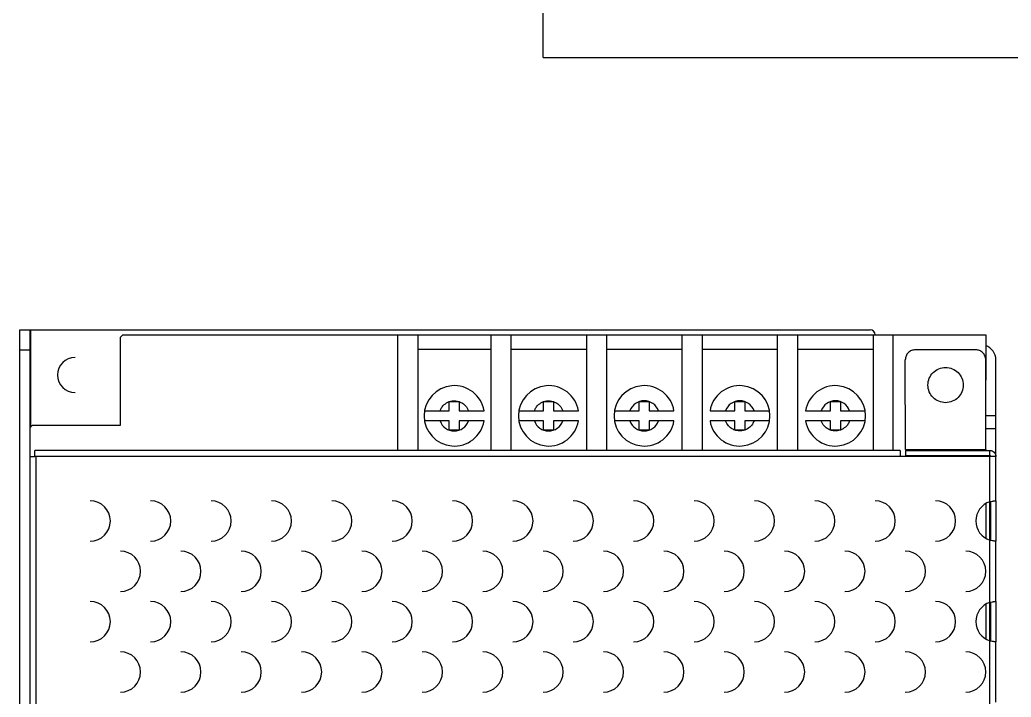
# Model space of a CAD drawing. Header units: millimetres. Extents: x -876 to 1110, y -521 to 521.
# Drawn here: x 503.5 to 602, y 251.5 to 318.7 of the extents above; entities that cross this region are included whole.
import ezdxf

# ---------------------------------------------------------------- set-up
doc = ezdxf.new("R2010")
doc.units = ezdxf.units.MM

msp = doc.modelspace()

# ---------------------------------------------------------------- linework, layer by layer
at = {"color": 7, "linetype": 'Continuous', "lineweight": 25}
for p, q in [((555.478, 314.998), (555.478, 337.498)), ((555.478, 314.998), (655.478, 314.998)), ((503.478, 189.473), (503.478, 287.973)), ((503.478, 287.973), (587.978, 287.973)), ((504.478, 287.973), (504.478, 202.473)), ((504.578, 278.323), (504.578, 287.973)), ((513.728, 287.473), (513.478, 287.223)), ((513.478, 278.473), (513.478, 287.223)), ((513.728, 287.473), (599.478, 287.473)), ((541.028, 275.973), (541.028, 287.473)), ((543.028, 287.473), (543.028, 275.973)), ((550.278, 287.473), (550.278, 275.973)), ((552.278, 287.473), (552.278, 275.973)), ((559.778, 287.473), (559.778, 275.973)), ((561.778, 287.473), (561.778, 275.973)), ((569.278, 287.473), (569.278, 275.973)), ((571.278, 287.473), (571.278, 275.973)), ((578.778, 275.973), (578.778, 287.473)), ((580.778, 287.473), (580.778, 275.973)), ((588.278, 287.473), (588.278, 275.973)), ((590.278, 275.973), (590.278, 287.473)), ((599.478, 287.473), (599.478, 282.975)), ((503.478, 285.973), (504.478, 285.973)), ((550.278, 286.013), (543.028, 286.013)), ((559.778, 286.013), (552.278, 286.013)), ((569.278, 286.013), (561.778, 286.013)), ((578.778, 286.013), (571.278, 286.013)), ((588.278, 286.013), (580.778, 286.013)), ((598.476, 285.973), (592.476, 285.973)), ((591.486, 276.073), (591.476, 284.972)), ((599.486, 276.073), (599.476, 284.974)), ((600.478, 275.375), (600.478, 284.973)), ((546.153, 279.913), (546.153, 280.827)), ((546.153, 280.827), (547.153, 280.827)), ((547.153, 280.827), (547.153, 279.913)), ((555.528, 279.913), (555.528, 280.827)), ((555.528, 280.827), (556.528, 280.827)), ((556.528, 280.827), (556.528, 279.913)), ((565.028, 279.913), (565.028, 280.827)), ((565.028, 280.827), (566.028, 280.827)), ((566.028, 280.827), (566.028, 279.913)), ((574.528, 279.913), (574.528, 280.827)), ((574.528, 280.827), (575.528, 280.827)), ((575.528, 280.827), (575.528, 279.913)), ((584.028, 279.913), (584.028, 280.827)), ((584.028, 280.827), (585.028, 280.827)), ((585.028, 280.827), (585.028, 279.913)), ((545.239, 279.913), (546.153, 279.913)), ((547.153, 279.913), (548.067, 279.913)), ((554.614, 279.913), (555.528, 279.913)), ((556.528, 279.913), (557.442, 279.913)), ((564.114, 279.913), (565.028, 279.913)), ((566.028, 279.913), (566.942, 279.913)), ((573.614, 279.913), (574.528, 279.913)), ((575.528, 279.913), (576.442, 279.913)), ((583.114, 279.913), (584.028, 279.913)), ((585.028, 279.913), (585.942, 279.913)), ((546.153, 278.913), (545.239, 278.913)), ((546.153, 277.999), (546.153, 278.913)), ((547.153, 278.913), (547.153, 277.999)), ((548.067, 278.913), (547.153, 278.913)), ((555.528, 278.913), (554.614, 278.913)), ((555.528, 277.999), (555.528, 278.913)), ((556.528, 278.913), (556.528, 277.999)), ((557.442, 278.913), (556.528, 278.913)), ((565.028, 278.913), (564.114, 278.913)), ((565.028, 277.999), (565.028, 278.913)), ((566.028, 278.913), (566.028, 277.999)), ((566.942, 278.913), (566.028, 278.913)), ((574.528, 278.913), (573.614, 278.913)), ((574.528, 277.999), (574.528, 278.913)), ((576.442, 278.913), (575.528, 278.913)), ((575.528, 278.913), (575.528, 277.999)), ((584.028, 278.913), (583.114, 278.913)), ((584.028, 277.999), (584.028, 278.913)), ((585.942, 278.913), (585.028, 278.913)), ((585.028, 278.913), (585.028, 277.999)), ((599.482, 279.456), (600.478, 279.456)), ((504.728, 278.473), (504.478, 278.223)), ((504.728, 278.473), (513.478, 278.473)), ((547.153, 277.999), (546.153, 277.999)), ((556.528, 277.999), (555.528, 277.999)), ((566.028, 277.999), (565.028, 277.999)), ((575.528, 277.999), (574.528, 277.999)), ((585.028, 277.999), (584.028, 277.999)), ((600.478, 278.113), (599.483, 278.113)), ((590.978, 275.973), (504.978, 275.973)), ((591.486, 276.073), (599.486, 276.073)), ((591.486, 275.973), (599.878, 275.973)), ((591.486, 275.973), (591.486, 275.473)), ((599.478, 276.073), (599.478, 275.977)), ((599.878, 275.473), (599.878, 275.973)), ((599.878, 275.373), (504.978, 275.373)), ((505.078, 275.373), (505.078, 202.473)), ((591.486, 275.473), (599.878, 275.473)), ((599.478, 275.473), (599.478, 275.373)), ((599.878, 199.473), (599.878, 275.373)), ((600.478, 270.973), (600.478, 275.373)), ((599.478, 270.705), (599.478, 267.241)), ((600.478, 260.973), (600.478, 266.973)), ((599.478, 260.705), (599.478, 257.241)), ((600.478, 250.973), (600.478, 256.973))]:
    msp.add_line(p, q, dxfattribs=at)
for centre, radius, start, end in [((587.978, 287.473), 0.5, 360, 90), ((598.978, 284.973), 1.5, 0, 70.52878), ((508.978, 283.473), 1.75, 90, 270), ((546.653, 279.413), 3, 9.59407, 350.40593), ((556.028, 279.413), 3, 9.59407, 350.40593), ((565.528, 279.413), 3, 9.59407, 350.40593), ((575.028, 279.413), 3, 189.59407, 170.40593), ((584.528, 279.413), 3, 189.59407, 170.40593), ((565.528, 279.413), 1.5, 19.47122, 160.52878), ((575.028, 279.413), 1.5, 19.47122, 160.52878), ((584.528, 279.413), 1.5, 19.47122, 160.52878), ((546.653, 279.413), 1.5, 199.47122, 340.52878), ((556.028, 279.413), 1.5, 199.47122, 340.52878), ((565.528, 279.413), 1.5, 199.47122, 340.52878), ((510.478, 268.973), 2, 270, 90), ((516.478, 268.973), 2, 270, 90), ((522.478, 268.973), 2, 270, 90), ((528.478, 268.973), 2, 270, 90), ((534.478, 268.973), 2, 270, 90), ((540.478, 268.973), 2, 270, 90), ((546.478, 268.973), 2, 270, 90), ((552.478, 268.973), 2, 270, 90), ((558.478, 268.973), 2, 270, 90), ((564.478, 268.973), 2, 270, 90), ((570.478, 268.973), 2, 270, 90), ((576.478, 268.973), 2, 270, 90), ((582.478, 268.973), 2, 270, 90), ((588.478, 268.973), 2, 270, 90), ((594.478, 268.973), 2, 270, 90), ((600.478, 268.973), 2, 107.4576, 252.5424), ((513.478, 263.973), 2, 270, 90), ((519.478, 263.973), 2, 270, 90), ((525.478, 263.973), 2, 270, 90), ((531.478, 263.973), 2, 270, 90), ((537.478, 263.973), 2, 270, 90), ((543.478, 263.973), 2, 270, 90), ((549.478, 263.973), 2, 270, 90), ((555.478, 263.973), 2, 270, 90), ((561.478, 263.973), 2, 270, 90), ((567.478, 263.973), 2, 270, 90), ((573.478, 263.973), 2, 270, 90), ((579.478, 263.973), 2, 270, 90), ((585.478, 263.973), 2, 270, 90), ((591.478, 263.973), 2, 270, 90), ((597.478, 263.973), 2, 270, 90), ((510.478, 258.973), 2, 270, 90), ((516.478, 258.973), 2, 270, 90), ((522.478, 258.973), 2, 270, 90), ((528.478, 258.973), 2, 270, 90), ((534.478, 258.973), 2, 270, 90), ((540.478, 258.973), 2, 270, 90), ((546.478, 258.973), 2, 270, 90), ((552.478, 258.973), 2, 270, 90), ((558.478, 258.973), 2, 270, 90), ((564.478, 258.973), 2, 270, 90), ((570.478, 258.973), 2, 270, 90), ((576.478, 258.973), 2, 270, 90), ((582.478, 258.973), 2, 270, 90), ((588.478, 258.973), 2, 270, 90), ((594.478, 258.973), 2, 270, 90), ((600.478, 258.973), 2, 107.4576, 252.5424), ((513.478, 253.973), 2, 270, 90), ((519.478, 253.973), 2, 270, 90), ((525.478, 253.973), 2, 270, 90), ((531.478, 253.973), 2, 270, 90), ((537.478, 253.973), 2, 270, 90), ((543.478, 253.973), 2, 270, 90), ((549.478, 253.973), 2, 270, 90), ((555.478, 253.973), 2, 270, 90), ((561.478, 253.973), 2, 270, 90), ((567.478, 253.973), 2, 270, 90), ((573.478, 253.973), 2, 270, 90), ((579.478, 253.973), 2, 270, 90), ((585.478, 253.973), 2, 270, 90), ((591.478, 253.973), 2, 270, 90), ((597.478, 253.973), 2, 270, 90)]:
    msp.add_arc(centre, radius, start, end, dxfattribs=at)
for points in [[(592.476, 285.973), (592.344, 285.958), (592.082, 285.928), (591.751, 285.696), (591.52, 285.365), (591.49, 285.103), (591.476, 284.972)], [(599.476, 284.974), (599.46, 285.105), (599.43, 285.367), (599.199, 285.697), (598.868, 285.928), (598.606, 285.958), (598.476, 285.973)], [(595.477, 280.723), (595.248, 280.749), (594.79, 280.802), (594.208, 281.207), (593.819, 281.786), (593.682, 282.474), (593.819, 283.161), (594.208, 283.74), (594.791, 284.144), (595.249, 284.197), (595.478, 284.223)], [(595.479, 284.223), (595.708, 284.196), (596.166, 284.144), (596.748, 283.739), (597.137, 283.16), (597.273, 282.472), (597.136, 281.785), (596.747, 281.206), (596.165, 280.802), (595.707, 280.749), (595.478, 280.723)], [(504.978, 275.373), (504.978, 275.452), (504.978, 275.609), (504.978, 275.807), (504.978, 275.946), (504.978, 275.964), (504.978, 275.973)], [(590.978, 275.973), (590.978, 275.964), (590.978, 275.946), (590.978, 275.807), (590.978, 275.609), (590.978, 275.452), (590.978, 275.373)], [(599.878, 275.973), (599.956, 275.964), (600.114, 275.946), (600.312, 275.807), (600.451, 275.609), (600.469, 275.452), (600.478, 275.373)], [(504.478, 275.373), (504.485, 275.373), (504.499, 275.373), (504.611, 275.373), (504.774, 275.373), (504.91, 275.373), (504.979, 275.373)], [(599.878, 275.473), (599.891, 275.471), (599.917, 275.468), (599.95, 275.445), (599.973, 275.412), (599.976, 275.386), (599.978, 275.373)], [(600.478, 275.373), (600.469, 275.373), (600.451, 275.373), (600.312, 275.373), (600.114, 275.373), (599.956, 275.373), (599.878, 275.373)]]:
    msp.add_open_spline(points, degree=3, dxfattribs=at)
for points, knots in [([(545.239, 279.913), (545.288, 280.026), (545.389, 280.255), (545.685, 280.599), (545.976, 280.741), (546.153, 280.827)], [0, 0, 0, 0, 0.277501, 0.561928, 1, 1, 1, 1]), ([(546.153, 280.827), (546.34, 280.873), (546.675, 280.956), (547.007, 280.866), (547.153, 280.827)], [0, 0, 0, 0, 0.56, 1, 1, 1, 1]), ([(547.153, 280.827), (547.266, 280.777), (547.495, 280.677), (547.839, 280.381), (547.981, 280.09), (548.067, 279.913)], [0, 0, 0, 0, 0.277501, 0.561928, 1, 1, 1, 1]), ([(554.614, 279.913), (554.663, 280.026), (554.764, 280.255), (555.06, 280.599), (555.351, 280.741), (555.528, 280.827)], [0, 0, 0, 0, 0.277501, 0.561928, 1, 1, 1, 1]), ([(555.528, 280.827), (555.715, 280.873), (556.05, 280.956), (556.382, 280.866), (556.528, 280.827)], [0, 0, 0, 0, 0.56, 1, 1, 1, 1]), ([(556.528, 280.827), (556.641, 280.777), (556.87, 280.677), (557.214, 280.381), (557.356, 280.09), (557.442, 279.913)], [0, 0, 0, 0, 0.277501, 0.561928, 1, 1, 1, 1]), ([(543.695, 279.913), (543.7, 279.913), (543.712, 279.913), (543.806, 279.913), (543.95, 279.913), (544.209, 279.913), (544.639, 279.913), (545.039, 279.913), (545.239, 279.913)], [0, 0, 0, 0, 0.125308, 0.250578, 0.375718, 0.500897, 0.749933, 1, 1, 1, 1]), ([(548.067, 279.913), (548.267, 279.913), (548.665, 279.913), (549.095, 279.913), (549.355, 279.913), (549.499, 279.913), (549.594, 279.913), (549.605, 279.913), (549.611, 279.913)], [0, 0, 0, 0, 0.249377, 0.498456, 0.623895, 0.748836, 0.874513, 1, 1, 1, 1]), ([(553.07, 279.913), (553.075, 279.913), (553.087, 279.913), (553.181, 279.913), (553.325, 279.913), (553.584, 279.913), (554.014, 279.913), (554.414, 279.913), (554.614, 279.913)], [0, 0, 0, 0, 0.125308, 0.250578, 0.375718, 0.500897, 0.749933, 1, 1, 1, 1]), ([(557.442, 279.913), (557.642, 279.913), (558.04, 279.913), (558.47, 279.913), (558.73, 279.913), (558.874, 279.913), (558.969, 279.913), (558.98, 279.913), (558.986, 279.913)], [0, 0, 0, 0, 0.249377, 0.498456, 0.623895, 0.748836, 0.874513, 1, 1, 1, 1]), ([(562.57, 279.913), (562.577, 279.913), (562.59, 279.913), (562.72, 279.912), (563.007, 279.913), (563.514, 279.913), (563.914, 279.913), (564.114, 279.913)], [0, 0, 0, 0, 0.134738, 0.263131, 0.500334, 0.74965, 1, 1, 1, 1]), ([(566.942, 279.913), (567.141, 279.913), (567.54, 279.913), (567.967, 279.913), (568.228, 279.913), (568.373, 279.913), (568.468, 279.913), (568.48, 279.913), (568.486, 279.913)], [0, 0, 0, 0, 0.249392, 0.498483, 0.619255, 0.748847, 0.872803, 1, 1, 1, 1]), ([(572.07, 279.913), (572.077, 279.913), (572.09, 279.913), (572.22, 279.912), (572.507, 279.913), (573.014, 279.913), (573.414, 279.913), (573.614, 279.913)], [0, 0, 0, 0, 0.134738, 0.263131, 0.500334, 0.74965, 1, 1, 1, 1]), ([(576.442, 279.913), (576.641, 279.913), (577.04, 279.913), (577.467, 279.913), (577.728, 279.913), (577.873, 279.913), (577.968, 279.913), (577.98, 279.913), (577.986, 279.913)], [0, 0, 0, 0, 0.249392, 0.498483, 0.619255, 0.748847, 0.872803, 1, 1, 1, 1]), ([(581.57, 279.913), (581.577, 279.913), (581.59, 279.913), (581.72, 279.912), (582.007, 279.913), (582.514, 279.913), (582.914, 279.913), (583.114, 279.913)], [0, 0, 0, 0, 0.134738, 0.263131, 0.500334, 0.74965, 1, 1, 1, 1]), ([(585.942, 279.913), (586.141, 279.913), (586.54, 279.913), (586.967, 279.913), (587.228, 279.913), (587.373, 279.913), (587.468, 279.913), (587.48, 279.913), (587.486, 279.913)], [0, 0, 0, 0, 0.249392, 0.498483, 0.619255, 0.748847, 0.872803, 1, 1, 1, 1]), ([(545.239, 278.913), (545.039, 278.913), (544.64, 278.913), (544.213, 278.913), (543.953, 278.913), (543.808, 278.913), (543.713, 278.913), (543.701, 278.913), (543.695, 278.913)], [0, 0, 0, 0, 0.249392, 0.498483, 0.619255, 0.748847, 0.872803, 1, 1, 1, 1]), ([(549.611, 278.913), (549.604, 278.913), (549.591, 278.913), (549.461, 278.913), (549.174, 278.913), (548.666, 278.913), (548.267, 278.913), (548.067, 278.913)], [0, 0, 0, 0, 0.134738, 0.263131, 0.500334, 0.74965, 1, 1, 1, 1]), ([(554.614, 278.913), (554.414, 278.913), (554.015, 278.913), (553.588, 278.913), (553.328, 278.913), (553.183, 278.913), (553.088, 278.913), (553.076, 278.913), (553.07, 278.913)], [0, 0, 0, 0, 0.249392, 0.4984825, 0.619255, 0.748847, 0.8728027, 1, 1, 1, 1]), ([(558.986, 278.913), (558.979, 278.913), (558.966, 278.913), (558.836, 278.913), (558.549, 278.913), (558.041, 278.913), (557.642, 278.913), (557.442, 278.913)], [0, 0, 0, 0, 0.134738, 0.263131, 0.500334, 0.74965, 1, 1, 1, 1]), ([(564.114, 278.913), (563.914, 278.913), (563.515, 278.913), (563.088, 278.913), (562.828, 278.913), (562.683, 278.913), (562.588, 278.913), (562.576, 278.913), (562.57, 278.913)], [0, 0, 0, 0, 0.249392, 0.498483, 0.619255, 0.748847, 0.872803, 1, 1, 1, 1]), ([(568.486, 278.913), (568.479, 278.913), (568.466, 278.913), (568.336, 278.913), (568.049, 278.913), (567.541, 278.913), (567.142, 278.913), (566.942, 278.913)], [0, 0, 0, 0, 0.134738, 0.263131, 0.500334, 0.74965, 1, 1, 1, 1]), ([(573.614, 278.913), (573.414, 278.913), (573.015, 278.913), (572.585, 278.913), (572.325, 278.913), (572.181, 278.913), (572.087, 278.913), (572.075, 278.913), (572.07, 278.913)], [0, 0, 0, 0, 0.249377, 0.498456, 0.623895, 0.748836, 0.874513, 1, 1, 1, 1]), ([(574.528, 277.999), (574.415, 278.048), (574.186, 278.149), (573.842, 278.445), (573.7, 278.736), (573.614, 278.913)], [0, 0, 0, 0, 0.277501, 0.561928, 1, 1, 1, 1]), ([(576.442, 278.913), (576.392, 278.8), (576.292, 278.571), (575.996, 278.227), (575.704, 278.085), (575.528, 277.999)], [0, 0, 0, 0, 0.2775008, 0.5619282, 1, 1, 1, 1]), ([(577.986, 278.913), (577.98, 278.913), (577.969, 278.913), (577.875, 278.913), (577.731, 278.913), (577.471, 278.913), (577.041, 278.913), (576.642, 278.913), (576.442, 278.913)], [0, 0, 0, 0, 0.125308, 0.250578, 0.375718, 0.500897, 0.749933, 1, 1, 1, 1]), ([(583.114, 278.913), (582.914, 278.913), (582.515, 278.913), (582.085, 278.913), (581.825, 278.913), (581.681, 278.913), (581.587, 278.913), (581.575, 278.913), (581.57, 278.913)], [0, 0, 0, 0, 0.249377, 0.498456, 0.623895, 0.748836, 0.874513, 1, 1, 1, 1]), ([(584.028, 277.999), (583.915, 278.048), (583.686, 278.149), (583.342, 278.445), (583.2, 278.736), (583.114, 278.913)], [0, 0, 0, 0, 0.277501, 0.561928, 1, 1, 1, 1]), ([(585.942, 278.913), (585.892, 278.8), (585.792, 278.571), (585.496, 278.227), (585.204, 278.085), (585.028, 277.999)], [0, 0, 0, 0, 0.277501, 0.561928, 1, 1, 1, 1]), ([(587.486, 278.913), (587.48, 278.913), (587.469, 278.913), (587.375, 278.913), (587.231, 278.913), (586.971, 278.913), (586.541, 278.913), (586.142, 278.913), (585.942, 278.913)], [0, 0, 0, 0, 0.125308, 0.250578, 0.375718, 0.500897, 0.749933, 1, 1, 1, 1]), ([(575.528, 277.999), (575.34, 277.953), (575.005, 277.87), (574.674, 277.959), (574.528, 277.999)], [0, 0, 0, 0, 0.56, 1, 1, 1, 1]), ([(585.028, 277.999), (584.84, 277.953), (584.505, 277.87), (584.174, 277.959), (584.028, 277.999)], [0, 0, 0, 0, 0.56, 1, 1, 1, 1]), ([(599.878, 270.881), (599.952, 270.901), (600.066, 270.932), (600.206, 270.955), (600.317, 270.968), (600.405, 270.971), (600.466, 270.973), (600.474, 270.973), (600.478, 270.973)], [0, 0, 0, 0, 0.2425154, 0.3690465, 0.4993063, 0.6896056, 0.8298865, 1, 1, 1, 1]), ([(600.478, 270.973), (600.478, 270.946), (600.478, 270.905), (600.478, 270.656), (600.478, 270.397), (600.478, 270.079), (600.478, 269.613), (600.478, 269.224), (600.478, 268.973)], [0, 0, 0, 0, 0.239443, 0.369557, 0.5, 0.630104, 0.760557, 1, 1, 1, 1]), ([(599.978, 267.036), (599.978, 267.062), (599.978, 267.103), (599.978, 267.344), (599.978, 267.594), (599.978, 267.902), (599.978, 268.353), (599.978, 268.973), (599.978, 269.592), (599.978, 270.044), (599.978, 270.352), (599.978, 270.602), (599.978, 270.843), (599.978, 270.883), (599.978, 270.909)], [0, 0, 0, 0, 0.119722, 0.184866, 0.25, 0.315137, 0.380278, 0.5, 0.619722, 0.684866, 0.75, 0.815137, 0.880278, 1, 1, 1, 1]), ([(600.478, 268.973), (600.478, 268.721), (600.478, 268.333), (600.478, 267.867), (600.478, 267.549), (600.478, 267.29), (600.478, 267.041), (600.478, 267), (600.478, 266.973)], [0, 0, 0, 0, 0.239443, 0.369557, 0.5, 0.630104, 0.760557, 1, 1, 1, 1]), ([(600.478, 266.973), (600.474, 266.973), (600.466, 266.973), (600.405, 266.975), (600.318, 266.978), (600.207, 266.991), (600.067, 267.013), (599.953, 267.045), (599.878, 267.065)], [0, 0, 0, 0, 0.169098, 0.308707, 0.498701, 0.629424, 0.75644, 1, 1, 1, 1]), ([(599.878, 260.881), (599.952, 260.901), (600.066, 260.932), (600.206, 260.955), (600.317, 260.968), (600.405, 260.971), (600.466, 260.973), (600.474, 260.973), (600.478, 260.973)], [0, 0, 0, 0, 0.242515, 0.369046, 0.499306, 0.689606, 0.829886, 1, 1, 1, 1]), ([(599.978, 257.036), (599.978, 257.062), (599.978, 257.103), (599.978, 257.344), (599.978, 257.594), (599.978, 257.902), (599.978, 258.353), (599.978, 258.973), (599.978, 259.592), (599.978, 260.044), (599.978, 260.352), (599.978, 260.602), (599.978, 260.843), (599.978, 260.883), (599.978, 260.909)], [0, 0, 0, 0, 0.119722, 0.184866, 0.25, 0.315137, 0.380278, 0.5, 0.619722, 0.684866, 0.75, 0.815137, 0.880278, 1, 1, 1, 1]), ([(600.478, 260.973), (600.478, 260.946), (600.478, 260.905), (600.478, 260.656), (600.478, 260.397), (600.478, 260.079), (600.478, 259.613), (600.478, 259.224), (600.478, 258.973)], [0, 0, 0, 0, 0.239443, 0.369557, 0.5, 0.630104, 0.760557, 1, 1, 1, 1]), ([(600.478, 258.973), (600.478, 258.721), (600.478, 258.333), (600.478, 257.867), (600.478, 257.549), (600.478, 257.29), (600.478, 257.041), (600.478, 257), (600.478, 256.973)], [0, 0, 0, 0, 0.2394431, 0.3695566, 0.4999999, 0.6301039, 0.7605569, 1, 1, 1, 1]), ([(600.478, 256.973), (600.474, 256.973), (600.466, 256.973), (600.405, 256.975), (600.318, 256.978), (600.207, 256.991), (600.067, 257.013), (599.953, 257.045), (599.878, 257.065)], [0, 0, 0, 0, 0.169098, 0.308707, 0.498701, 0.629424, 0.75644, 1, 1, 1, 1])]:
    msp.add_open_spline(points, degree=3, knots=knots, dxfattribs=at)

doc.saveas('drawing.dxf')
